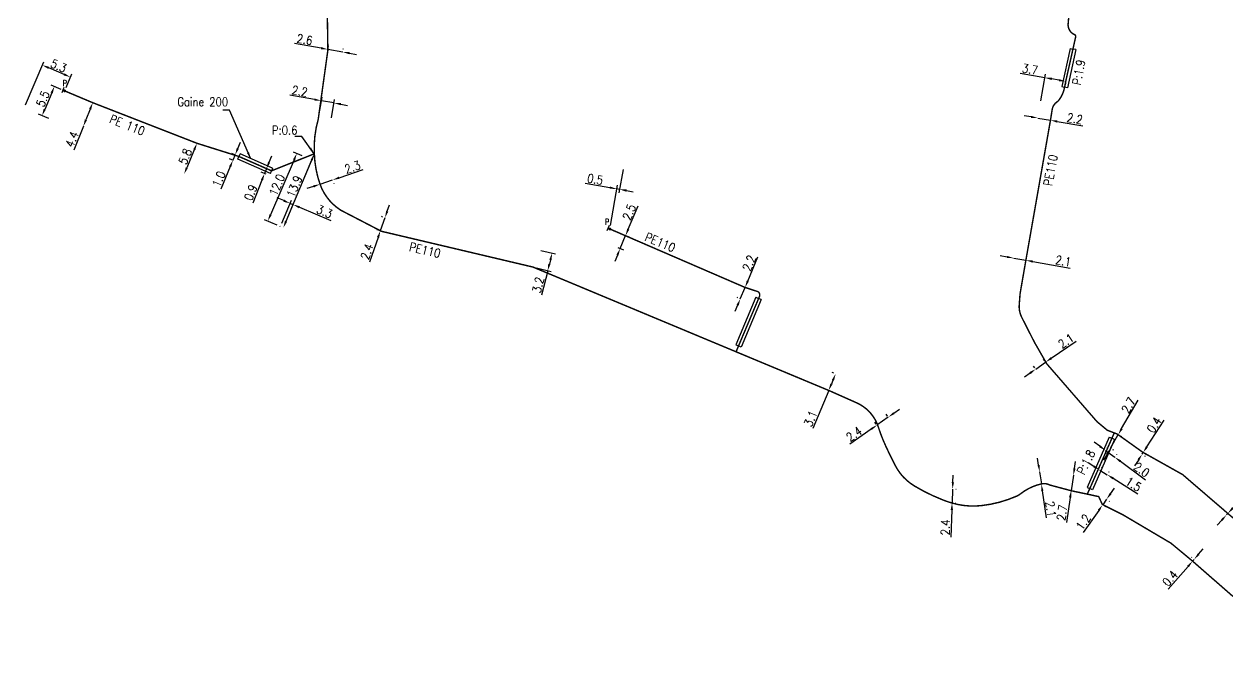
# Model space of a CAD drawing. Header units: millimetres. Extents: x 155997 to 157006, y 121209 to 122008.
# Drawn here: x 156163.9 to 156372.4, y 121567.7 to 121678.9 of the extents above; entities that cross this region are included whole.
import ezdxf
from ezdxf.enums import TextEntityAlignment as Align

# ---------------------------------------------------------------- set-up
doc = ezdxf.new("R2010")
doc.units = ezdxf.units.MM
doc.linetypes.add('L_25_PE', pattern=[2000, 1000, 1000])
doc.layers.get('0').update_dxf_attribs({"linetype": 'CONTINUOUS'})
for name, color, linetype in [('L_150', 1, 'CONTINUOUS'), ('L_300', 7, 'CONTINUOUS'), ('L_340', 7, 'CONTINUOUS'), ('L_400', 7, 'CONTINUOUS')]:
    doc.layers.add(name, color=color, linetype=linetype)
doc.styles.add('G_ROMANS', font='ROMANS.SHX', dxfattribs={"width": 0.75})
doc.styles.get("Standard").update_dxf_attribs({"font": 'romans.shx', "width": 0.85})
doc.dimstyles.get("Standard").update_dxf_attribs({"dimtxt": 1.5, "dimasz": 1.2, "dimexe": 0.625, "dimexo": 0.625, "dimgap": 0.25, "dimtad": 1, "dimdec": 1, "dimzin": 0, "dimdsep": 46, "dimtxsty": 'Standard', "dimcen": -0.5, "dimadec": 0, "dimazin": 0, "dimtfac": 1, "dimtdec": 1, "dimtmove": 0, "dimatfit": 3, "dimfxl": 0, "dimtolj": 1, "dimtzin": 0, "dimarcsym": 0})

# ---------------------------------------------------------------- blocks, each defined once
blk = doc.blocks.new('*D1121')
at = {"layer": 'L_340', "color": 0, "linetype": 'Continuous', "lineweight": -2, "transparency": 16777216}
for p, q in [((156164.18, 121664.93), (156167.35, 121672.37)), ((156170.87, 121670.19), (156168.21, 121671.33)), ((156171.21, 121667.92), (156172.22, 121670.3))]:
    blk.add_line(p, q, dxfattribs=at)
at = {"layer": 'L_340', "color": 0, "linetype": 'Continuous', "transparency": 16777216}
for points in [[(156168.28, 121671.51), (156168.13, 121671.14), (156167.1, 121671.8)], [(156170.95, 121670.38), (156170.8, 121670.01), (156171.98, 121669.73)]]:
    blk.add_solid(points, dxfattribs=at)
at = {"layer": 'L_340', "color": 0, "linetype": 'Continuous', "transparency": 16777216, "insert": (156169.93, 121671.68), "char_height": 1.5, "attachment_point": 5, "rotation": 336.9853}
blk.add_mtext('\\A1;5.3', dxfattribs=at)
blk = doc.blocks.new('L_340_07')
at = {"color": 0, "linetype": 'Continuous', "const_width": 0.25, "flags": 128}
blk.add_lwpolyline([(0, 0), (0.35, 0)], dxfattribs=at)
at = {"color": 0, "linetype": 'Continuous', "flags": 128}
blk.add_lwpolyline([(0.35, -0.5), (0.35, 0.5)], dxfattribs=at)
at = {"color": 0, "linetype": 'Continuous', "width": 0.75, "flags": 3}
for tag, p in [('DEF_LEG', (0.72, -3.47)), ('DEF_COUP', (0.72, -5.97)), ('DEF_TYPE', (0.72, -8.47))]:
    blk.add_attdef(tag, text='', height=1.2, dxfattribs=at).set_placement(p, align=Align.MIDDLE)
blk = doc.blocks.new('*D1218')
at = {"layer": 'L_340', "color": 0, "linetype": 'Continuous', "lineweight": -2, "transparency": 16777216}
for p, q in [((156170.39, 121667.59), (156168.62, 121668.34)), ((156168.73, 121666.99), (156167.52, 121664.14)), ((156168.24, 121662.53), (156166.47, 121663.28))]:
    blk.add_line(p, q, dxfattribs=at)
at = {"layer": 'L_340', "color": 0, "linetype": 'Continuous', "transparency": 16777216}
for points in [[(156168.54, 121667.07), (156168.91, 121666.91), (156169.2, 121668.1)], [(156167.33, 121664.22), (156167.7, 121664.06), (156167.05, 121663.03)]]:
    blk.add_solid(points, dxfattribs=at)
at = {"layer": 'L_340', "color": 0, "linetype": 'Continuous', "transparency": 16777216, "insert": (156167.2, 121665.96), "char_height": 1.5, "attachment_point": 5, "rotation": 66.9853}
blk.add_mtext('\\A1;5.5', dxfattribs=at)
blk = doc.blocks.new('*D1219')
at = {"layer": 'L_150', "color": 0, "linetype": 'Continuous', "lineweight": -2, "transparency": 16777216}
for p, q in [((156214, 121655.86), (156210.31, 121647.06)), ((156208.93, 121648.32), (156207.83, 121648.78)), ((156208.6, 121644.42), (156210.28, 121648.43)), ((156210.04, 121647.85), (156210.55, 121647.64)), ((156211.66, 121647.17), (156217.08, 121644.9))]:
    blk.add_line(p, q, dxfattribs=at)
at = {"layer": 'L_150', "color": 0, "linetype": 'Continuous', "transparency": 16777216}
for points in [[(156209.01, 121648.5), (156208.86, 121648.13), (156210.04, 121647.85)], [(156211.74, 121647.36), (156211.58, 121646.99), (156210.55, 121647.64)]]:
    blk.add_solid(points, dxfattribs=at)
at = {"layer": 'L_150', "color": 0, "linetype": 'Continuous', "transparency": 16777216, "insert": (156216.01, 121646.44), "char_height": 1.5, "attachment_point": 5, "rotation": 337.2486}
blk.add_mtext('\\A1;3.3', dxfattribs=at)
blk = doc.blocks.new('*D1220')
at = {"layer": 'L_150', "color": 0, "linetype": 'Continuous', "lineweight": -2, "transparency": 16777216}
blk.add_line((156193.44, 121657.15), (156192.14, 121654.01), dxfattribs=at)
at = {"layer": 'L_150', "color": 0, "linetype": 'Continuous', "transparency": 16777216}
for points in [[(156193.26, 121657.23), (156193.63, 121657.08), (156193.9, 121658.26)], [(156191.96, 121654.09), (156192.32, 121653.94), (156191.68, 121652.91)]]:
    blk.add_solid(points, dxfattribs=at)
at = {"layer": 'L_150', "color": 0, "linetype": 'Continuous', "transparency": 16777216, "insert": (156191.87, 121655.97), "char_height": 1.5, "attachment_point": 5, "rotation": 67.4425}
blk.add_mtext('\\A1;5.8', dxfattribs=at)
blk = doc.blocks.new('*D1221')
at = {"layer": 'L_400', "color": 0, "linetype": 'Continuous', "lineweight": -2, "transparency": 16777216}
for p, q in [((156200.98, 121657.35), (156201.44, 121658.46)), ((156200.22, 121655.29), (156199.55, 121655.57)), ((156200.61, 121656.21), (156199.94, 121656.49)), ((156200.52, 121656.25), (156200.13, 121655.32)), ((156199.67, 121654.22), (156198.02, 121650.3))]:
    blk.add_line(p, q, dxfattribs=at)
at = {"layer": 'L_400', "color": 0, "linetype": 'Continuous', "transparency": 16777216}
for points in [[(156200.79, 121657.43), (156201.16, 121657.28), (156200.52, 121656.25)], [(156199.48, 121654.29), (156199.85, 121654.14), (156200.13, 121655.32)]]:
    blk.add_solid(points, dxfattribs=at)
at = {"layer": 'L_400', "color": 0, "linetype": 'Continuous', "transparency": 16777216, "insert": (156197.68, 121652.06), "char_height": 1.5, "attachment_point": 5, "rotation": 67.2745}
blk.add_mtext('\\A1;1.0', dxfattribs=at)
blk = doc.blocks.new('*D1222')
at = {"layer": 'L_150', "color": 0, "linetype": 'Continuous', "lineweight": -2, "transparency": 16777216}
for p, q in [((156213.78, 121655.33), (156209.33, 121644.73)), ((156208.31, 121643.86), (156208.29, 121643.87))]:
    blk.add_line(p, q, dxfattribs=at)
at = {"layer": 'L_150', "color": 0, "linetype": 'Continuous', "transparency": 16777216}
for points in [[(156213.6, 121655.41), (156213.96, 121655.25), (156214.24, 121656.44)], [(156209.15, 121644.81), (156209.52, 121644.65), (156208.87, 121643.62)]]:
    blk.add_solid(points, dxfattribs=at)
at = {"layer": 'L_150', "color": 0, "linetype": 'Continuous', "transparency": 16777216, "insert": (156210.78, 121650.77), "char_height": 1.5, "attachment_point": 5, "rotation": 67.2486}
blk.add_mtext('\\A1;13.9', dxfattribs=at)
blk = doc.blocks.new('*D1224')
at = {"layer": 'L_150', "color": 0, "linetype": 'Continuous', "lineweight": -2, "transparency": 16777216}
for p, q in [((156210.73, 121655.39), (156206.65, 121645.88)), ((156212.15, 121656.09), (156210.62, 121656.74)), ((156207.78, 121644.09), (156205.6, 121645.02))]:
    blk.add_line(p, q, dxfattribs=at)
at = {"layer": 'L_150', "color": 0, "linetype": 'Continuous', "transparency": 16777216}
for points in [[(156210.54, 121655.47), (156210.91, 121655.32), (156211.2, 121656.5)], [(156206.47, 121645.96), (156206.83, 121645.8), (156206.18, 121644.78)]]:
    blk.add_solid(points, dxfattribs=at)
at = {"layer": 'L_150', "color": 0, "linetype": 'Continuous', "transparency": 16777216, "insert": (156207.77, 121651.03), "char_height": 1.5, "attachment_point": 5, "rotation": 66.8141}
blk.add_mtext('\\A1;12.0', dxfattribs=at)
blk = doc.blocks.new('*D1226')
at = {"layer": 'L_400', "color": 0, "linetype": 'Continuous', "lineweight": -2, "transparency": 16777216}
for p, q in [((156206.4, 121654.96), (156206.85, 121656.07)), ((156205.9, 121652.89), (156205.04, 121653.24)), ((156206.24, 121653.73), (156205.37, 121654.07)), ((156205.95, 121653.84), (156205.62, 121653.01)), ((156205.17, 121651.89), (156203.57, 121647.89))]:
    blk.add_line(p, q, dxfattribs=at)
at = {"layer": 'L_400', "color": 0, "linetype": 'Continuous', "transparency": 16777216}
for points in [[(156206.21, 121655.03), (156206.58, 121654.88), (156205.95, 121653.84)], [(156204.98, 121651.97), (156205.36, 121651.82), (156205.62, 121653.01)]]:
    blk.add_solid(points, dxfattribs=at)
at = {"layer": 'L_400', "color": 0, "linetype": 'Continuous', "transparency": 16777216, "insert": (156203.22, 121649.71), "char_height": 1.5, "attachment_point": 5, "rotation": 68.144}
blk.add_mtext('\\A1;0.9', dxfattribs=at)
blk = doc.blocks.new('*D1228')
at = {"layer": 'L_150', "color": 0, "linetype": 'Continuous', "lineweight": -2, "transparency": 16777216}
for p, q in [((156175.39, 121664.17), (156174.66, 121662.31)), ((156174.22, 121661.2), (156172.59, 121657.08))]:
    blk.add_line(p, q, dxfattribs=at)
at = {"layer": 'L_150', "color": 0, "linetype": 'Continuous', "transparency": 16777216}
for points in [[(156175.21, 121664.25), (156175.58, 121664.1), (156175.84, 121665.29)], [(156174.47, 121662.39), (156174.84, 121662.24), (156174.22, 121661.2)]]:
    blk.add_solid(points, dxfattribs=at)
at = {"layer": 'L_150', "color": 0, "linetype": 'Continuous', "transparency": 16777216, "insert": (156172.25, 121658.95), "char_height": 1.5, "attachment_point": 5, "rotation": 68.4026}
blk.add_mtext('\\A1;4.4', dxfattribs=at)
blk = doc.blocks.new('*D1328')
at = {"layer": 'L_150', "color": 0, "linetype": 'Continuous', "lineweight": -2, "ltscale": 0.5, "transparency": 16777216}
for p, q in [((156226.88, 121646.47), (156227.27, 121647.61)), ((156226.48, 121645.34), (156225.68, 121643.08)), ((156226.07, 121645.48), (156225.89, 121645.55)), ((156225.28, 121643.22), (156225.1, 121643.28)), ((156225.29, 121641.94), (156223.78, 121637.64))]:
    blk.add_line(p, q, dxfattribs=at)
at = {"layer": 'L_150', "color": 0, "linetype": 'Continuous', "ltscale": 0.5, "transparency": 16777216}
for points in [[(156226.69, 121646.54), (156227.06, 121646.41), (156226.48, 121645.34)], [(156225.1, 121642.01), (156225.48, 121641.88), (156225.68, 121643.08)]]:
    blk.add_solid(points, dxfattribs=at)
at = {"layer": 'L_150', "color": 0, "linetype": 'Continuous', "ltscale": 0.5, "transparency": 16777216, "insert": (156223.37, 121639.49), "char_height": 1.5, "attachment_point": 5, "rotation": 70.6864}
blk.add_mtext('\\A1;2.4', dxfattribs=at)
blk = doc.blocks.new('*D1329')
at = {"layer": 'L_150', "color": 0, "linetype": 'Continuous', "lineweight": -2, "ltscale": 0.5, "transparency": 16777216}
for p, q in [((156253.52, 121639.71), (156256.05, 121639.08)), ((156252.75, 121636.66), (156255.29, 121636.02)), ((156254.68, 121636.17), (156253.62, 121631.93)), ((156255.15, 121638.06), (156254.97, 121637.34))]:
    blk.add_line(p, q, dxfattribs=at)
at = {"layer": 'L_150', "color": 0, "linetype": 'Continuous', "ltscale": 0.5, "transparency": 16777216}
for points in [[(156254.96, 121638.11), (156255.35, 121638.02), (156255.45, 121639.23)], [(156254.78, 121637.39), (156255.16, 121637.29), (156254.68, 121636.17)]]:
    blk.add_solid(points, dxfattribs=at)
at = {"layer": 'L_150', "color": 0, "linetype": 'Continuous', "ltscale": 0.5, "transparency": 16777216, "insert": (156253.03, 121633.71), "char_height": 1.5, "attachment_point": 5, "rotation": 75.9245}
blk.add_mtext('\\A1;3.2', dxfattribs=at)
blk = doc.blocks.new('*D1330')
at = {"layer": 'L_150', "color": 0, "linetype": 'Continuous', "lineweight": -2, "ltscale": 0.5, "transparency": 16777216}
for p, q in [((156304.28, 121618.42), (156304, 121618.54)), ((156303.38, 121615.44), (156300.64, 121608.87)), ((156303.08, 121615.56), (156302.81, 121615.68)), ((156304.11, 121617.19), (156303.84, 121616.54))]:
    blk.add_line(p, q, dxfattribs=at)
at = {"layer": 'L_150', "color": 0, "linetype": 'Continuous', "ltscale": 0.5, "transparency": 16777216}
for points in [[(156303.93, 121617.27), (156304.3, 121617.11), (156304.58, 121618.3)], [(156303.66, 121616.62), (156304.03, 121616.47), (156303.38, 121615.44)]]:
    blk.add_solid(points, dxfattribs=at)
at = {"layer": 'L_150', "color": 0, "linetype": 'Continuous', "ltscale": 0.5, "transparency": 16777216, "insert": (156300.26, 121610.55), "char_height": 1.5, "attachment_point": 5, "rotation": 67.3488}
blk.add_mtext('\\A1;3.1', dxfattribs=at)
blk = doc.blocks.new('*D1331')
at = {"layer": 'L_150', "color": 0, "linetype": 'Continuous', "lineweight": -2, "ltscale": 0.5, "transparency": 16777216}
for p, q in [((156313.58, 121611), (156313.35, 121611.33)), ((156314.69, 121611.51), (156315.67, 121612.2)), ((156311.62, 121609.61), (156311.38, 121609.94)), ((156313.71, 121610.81), (156311.74, 121609.43)), ((156310.76, 121608.74), (156307.04, 121606.12))]:
    blk.add_line(p, q, dxfattribs=at)
at = {"layer": 'L_150', "color": 0, "linetype": 'Continuous', "ltscale": 0.5, "transparency": 16777216}
for points in [[(156314.57, 121611.67), (156314.8, 121611.34), (156313.71, 121610.81)], [(156310.65, 121608.9), (156310.88, 121608.58), (156311.74, 121609.43)]]:
    blk.add_solid(points, dxfattribs=at)
at = {"layer": 'L_150', "color": 0, "linetype": 'Continuous', "ltscale": 0.5, "transparency": 16777216, "insert": (156307.79, 121607.87), "char_height": 1.5, "attachment_point": 5, "rotation": 35.1734}
blk.add_mtext('\\A1;2.4', dxfattribs=at)
blk = doc.blocks.new('*D1332')
at = {"layer": 'L_150', "color": 0, "linetype": 'Continuous', "lineweight": -2, "ltscale": 0.5, "transparency": 16777216}
for p, q in [((156349.35, 121602.27), (156348.33, 121602.9)), ((156350.37, 121601.63), (156351.64, 121600.84)), ((156350.65, 121602.09), (156350.7, 121602.16)), ((156351.92, 121601.29), (156351.97, 121601.37)), ((156352.66, 121600.21), (156356.94, 121597.55))]:
    blk.add_line(p, q, dxfattribs=at)
at = {"layer": 'L_150', "color": 0, "linetype": 'Continuous', "ltscale": 0.5, "transparency": 16777216}
for points in [[(156349.45, 121602.44), (156349.24, 121602.1), (156350.37, 121601.63)], [(156352.77, 121600.38), (156352.55, 121600.04), (156351.64, 121600.84)]]:
    blk.add_solid(points, dxfattribs=at)
at = {"layer": 'L_150', "color": 0, "linetype": 'Continuous', "ltscale": 0.5, "transparency": 16777216, "insert": (156356.2, 121599.18), "char_height": 1.5, "attachment_point": 5, "rotation": 328.1095}
blk.add_mtext('\\A1;1.5', dxfattribs=at)
blk = doc.blocks.new('*D1333')
at = {"layer": 'L_150', "color": 0, "linetype": 'Continuous', "lineweight": -2, "ltscale": 0.5, "transparency": 16777216}
for p, q in [((156350.38, 121605.76), (156349.41, 121606.47)), ((156351.35, 121605.05), (156352.96, 121603.87)), ((156351.69, 121605.52), (156351.72, 121605.55)), ((156353.31, 121604.34), (156353.33, 121604.37)), ((156353.93, 121603.16), (156358.3, 121599.96))]:
    blk.add_line(p, q, dxfattribs=at)
at = {"layer": 'L_150', "color": 0, "linetype": 'Continuous', "ltscale": 0.5, "transparency": 16777216}
for points in [[(156350.5, 121605.92), (156350.26, 121605.6), (156351.35, 121605.05)], [(156354.05, 121603.32), (156353.81, 121603), (156352.96, 121603.87)]]:
    blk.add_solid(points, dxfattribs=at)
at = {"layer": 'L_150', "color": 0, "linetype": 'Continuous', "ltscale": 0.5, "transparency": 16777216, "insert": (156357.61, 121601.7), "char_height": 1.5, "attachment_point": 5, "rotation": 323.7752}
blk.add_mtext('\\A1;2.0', dxfattribs=at)
blk = doc.blocks.new('*D1334')
at = {"layer": 'L_150', "color": 0, "linetype": 'Continuous', "lineweight": -2, "ltscale": 0.5, "transparency": 16777216}
for p, q in [((156334.3, 121638.55), (156333.11, 121638.76)), ((156335.48, 121638.35), (156337.55, 121637.99)), ((156338.73, 121637.78), (156345.24, 121636.64))]:
    blk.add_line(p, q, dxfattribs=at)
at = {"layer": 'L_150', "color": 0, "linetype": 'Continuous', "ltscale": 0.5, "transparency": 16777216}
for points in [[(156334.33, 121638.75), (156334.26, 121638.36), (156335.48, 121638.35)], [(156338.76, 121637.98), (156338.69, 121637.58), (156337.55, 121637.99)]]:
    blk.add_solid(points, dxfattribs=at)
at = {"layer": 'L_150', "color": 0, "linetype": 'Continuous', "ltscale": 0.5, "transparency": 16777216, "insert": (156344.03, 121637.87), "char_height": 1.5, "attachment_point": 5, "rotation": 350.1026}
blk.add_mtext('\\A1;2.1', dxfattribs=at)
blk = doc.blocks.new('*D1335')
at = {"layer": 'L_150', "color": 0, "linetype": 'Continuous', "lineweight": -2, "ltscale": 0.5, "transparency": 16777216}
for p, q in [((156289.36, 121634.39), (156291.12, 121638.58)), ((156288.06, 121631.3), (156288.89, 121633.28)), ((156287.6, 121630.2), (156287.13, 121629.09)), ((156287.61, 121631.49), (156287.49, 121631.54))]:
    blk.add_line(p, q, dxfattribs=at)
at = {"layer": 'L_150', "color": 0, "linetype": 'Continuous', "ltscale": 0.5, "transparency": 16777216}
for points in [[(156289.17, 121634.47), (156289.54, 121634.31), (156288.89, 121633.28)], [(156287.41, 121630.27), (156287.78, 121630.12), (156288.06, 121631.3)]]:
    blk.add_solid(points, dxfattribs=at)
at = {"layer": 'L_150', "color": 0, "linetype": 'Continuous', "ltscale": 0.5, "transparency": 16777216, "insert": (156289.58, 121637.5), "char_height": 1.5, "attachment_point": 5, "rotation": 67.2279}
blk.add_mtext('\\A1;2.2', dxfattribs=at)
blk = doc.blocks.new('*D1338')
at = {"layer": 'L_150', "color": 0, "linetype": 'Continuous', "lineweight": -2, "ltscale": 0.5, "transparency": 16777216}
for p, q in [((156215.43, 121674.72), (156210.83, 121675.52)), ((156219.17, 121674.07), (156216.61, 121674.52)), ((156216.7, 121675.01), (156216.72, 121675.13)), ((156219.26, 121674.57), (156219.28, 121674.69)), ((156220.36, 121673.87), (156221.54, 121673.66))]:
    blk.add_line(p, q, dxfattribs=at)
at = {"layer": 'L_150', "color": 0, "linetype": 'Continuous', "ltscale": 0.5, "transparency": 16777216}
for points in [[(156215.47, 121674.92), (156215.4, 121674.53), (156216.61, 121674.52)], [(156220.39, 121674.06), (156220.32, 121673.67), (156219.17, 121674.07)]]:
    blk.add_solid(points, dxfattribs=at)
at = {"layer": 'L_150', "color": 0, "linetype": 'Continuous', "ltscale": 0.5, "transparency": 16777216, "insert": (156212.56, 121676.24), "char_height": 1.5, "attachment_point": 5, "rotation": 350.1326}
blk.add_mtext('\\A1;2.6', dxfattribs=at)
blk = doc.blocks.new('*D1339')
at = {"layer": 'L_150', "color": 0, "linetype": 'Continuous', "lineweight": -2, "ltscale": 0.5, "transparency": 16777216}
for p, q in [((156214.29, 121665.82), (156209.98, 121666.57)), ((156215.02, 121663.04), (156215.58, 121666.23)), ((156217.64, 121665.24), (156215.47, 121665.62)), ((156217.19, 121662.67), (156217.75, 121665.86)), ((156218.82, 121665.04), (156220, 121664.83))]:
    blk.add_line(p, q, dxfattribs=at)
at = {"layer": 'L_150', "color": 0, "linetype": 'Continuous', "ltscale": 0.5, "transparency": 16777216}
for points in [[(156214.32, 121666.02), (156214.26, 121665.63), (156215.47, 121665.62)], [(156218.86, 121665.23), (156218.79, 121664.84), (156217.64, 121665.24)]]:
    blk.add_solid(points, dxfattribs=at)
at = {"layer": 'L_150', "color": 0, "linetype": 'Continuous', "ltscale": 0.5, "transparency": 16777216, "insert": (156211.72, 121667.29), "char_height": 1.5, "attachment_point": 5, "rotation": 350.1326}
blk.add_mtext('\\A1;2.2', dxfattribs=at)
blk = doc.blocks.new('*D1340')
at = {"layer": 'L_150', "color": 0, "linetype": 'Continuous', "lineweight": -2, "ltscale": 0.5, "transparency": 16777216}
for p, q in [((156218.55, 121652.29), (156222.69, 121653.69)), ((156214.09, 121650.78), (156212.96, 121650.4)), ((156215.23, 121651.17), (156217.41, 121651.9)), ((156217.6, 121651.33), (156217.61, 121651.31)), ((156215.42, 121650.6), (156215.43, 121650.58))]:
    blk.add_line(p, q, dxfattribs=at)
at = {"layer": 'L_150', "color": 0, "linetype": 'Continuous', "ltscale": 0.5, "transparency": 16777216}
for points in [[(156214.03, 121650.97), (156214.16, 121650.59), (156215.23, 121651.17)], [(156218.48, 121652.48), (156218.61, 121652.1), (156217.41, 121651.9)]]:
    blk.add_solid(points, dxfattribs=at)
at = {"layer": 'L_150', "color": 0, "linetype": 'Continuous', "ltscale": 0.5, "transparency": 16777216, "insert": (156220.86, 121654.13), "char_height": 1.5, "attachment_point": 5, "rotation": 18.6728}
blk.add_mtext('\\A1;2.3', dxfattribs=at)
blk = doc.blocks.new('*D1341')
at = {"layer": 'L_150', "color": 0, "linetype": 'Continuous', "lineweight": -2, "ltscale": 0.5, "transparency": 16777216}
for p, q in [((156341.96, 121621.02), (156346.24, 121624)), ((156339.11, 121619.34), (156338.9, 121619.65)), ((156339.26, 121619.13), (156340.98, 121620.34)), ((156340.84, 121620.54), (156340.62, 121620.85)), ((156338.27, 121618.45), (156337.29, 121617.76))]:
    blk.add_line(p, q, dxfattribs=at)
at = {"layer": 'L_150', "color": 0, "linetype": 'Continuous', "ltscale": 0.5, "transparency": 16777216}
for points in [[(156341.85, 121621.18), (156342.08, 121620.86), (156340.98, 121620.34)], [(156338.16, 121618.61), (156338.39, 121618.28), (156339.26, 121619.13)]]:
    blk.add_solid(points, dxfattribs=at)
at = {"layer": 'L_150', "color": 0, "linetype": 'Continuous', "ltscale": 0.5, "transparency": 16777216, "insert": (156344.51, 121624.01), "char_height": 1.5, "attachment_point": 5, "rotation": 34.8575}
blk.add_mtext('\\A1;2.1', dxfattribs=at)
blk = doc.blocks.new('*D1342')
at = {"layer": 'L_150', "color": 0, "linetype": 'Continuous', "lineweight": -2, "ltscale": 0.5, "transparency": 16777216}
for p, q in [((156340.85, 121669.61), (156336.55, 121670.36)), ((156340.15, 121665.59), (156340.96, 121670.22)), ((156343.29, 121669.18), (156342.03, 121669.4)), ((156344.42, 121668.65), (156344.37, 121668.36))]:
    blk.add_line(p, q, dxfattribs=at)
at = {"layer": 'L_150', "color": 0, "linetype": 'Continuous', "ltscale": 0.5, "transparency": 16777216}
for points in [[(156342.07, 121669.6), (156342, 121669.21), (156340.85, 121669.61)], [(156343.33, 121669.38), (156343.26, 121668.99), (156344.47, 121668.98)]]:
    blk.add_solid(points, dxfattribs=at)
at = {"layer": 'L_150', "color": 0, "linetype": 'Continuous', "ltscale": 0.5, "transparency": 16777216, "insert": (156338.28, 121671.07), "char_height": 1.5, "attachment_point": 5, "rotation": 350.145}
blk.add_mtext('\\A1;3.7', dxfattribs=at)
blk = doc.blocks.new('*D1343')
at = {"layer": 'L_150', "color": 0, "linetype": 'Continuous', "lineweight": -2, "ltscale": 0.5, "transparency": 16777216}
for p, q in [((156338.46, 121662.83), (156337.28, 121663.03)), ((156339.64, 121662.62), (156341.81, 121662.24)), ((156342.99, 121662.04), (156347.42, 121661.27))]:
    blk.add_line(p, q, dxfattribs=at)
at = {"layer": 'L_150', "color": 0, "linetype": 'Continuous', "ltscale": 0.5, "transparency": 16777216}
for points in [[(156338.49, 121663.02), (156338.43, 121662.63), (156339.64, 121662.62)], [(156343.03, 121662.24), (156342.96, 121661.84), (156341.81, 121662.24)]]:
    blk.add_solid(points, dxfattribs=at)
at = {"layer": 'L_150', "color": 0, "linetype": 'Continuous', "ltscale": 0.5, "transparency": 16777216, "insert": (156346.03, 121662.53), "char_height": 1.5, "attachment_point": 5, "rotation": 350.145}
blk.add_mtext('\\A1;2.2', dxfattribs=at)
blk = doc.blocks.new('*D1348')
at = {"layer": 'L_150', "color": 0, "linetype": 'Continuous', "lineweight": -2, "ltscale": 0.5, "transparency": 16777216}
for p, q in [((156358.53, 121605.69), (156361.5, 121610.29)), ((156357.04, 121603.38), (156356.39, 121602.37)), ((156357.69, 121604.39), (156357.88, 121604.68)), ((156358.12, 121604.1), (156358.21, 121604.05)), ((156358.31, 121604.4), (156358.4, 121604.34))]:
    blk.add_line(p, q, dxfattribs=at)
at = {"layer": 'L_150', "color": 0, "linetype": 'Continuous', "ltscale": 0.5, "transparency": 16777216}
for points in [[(156358.36, 121605.8), (156358.7, 121605.58), (156357.88, 121604.68)], [(156356.87, 121603.49), (156357.21, 121603.27), (156357.69, 121604.39)]]:
    blk.add_solid(points, dxfattribs=at)
at = {"layer": 'L_150', "color": 0, "linetype": 'Continuous', "ltscale": 0.5, "transparency": 16777216, "insert": (156359.78, 121609.47), "char_height": 1.5, "attachment_point": 5, "rotation": 57.1779}
blk.add_mtext('\\A1;0.4', dxfattribs=at)
blk = doc.blocks.new('*D1349')
at = {"layer": 'L_150', "color": 0, "linetype": 'Continuous', "lineweight": -2, "ltscale": 0.5, "transparency": 16777216}
for p, q in [((156354.15, 121608.82), (156357, 121613.76)), ((156352.21, 121605.44), (156353.56, 121607.78)), ((156353.92, 121607.57), (156354.1, 121607.47)), ((156352.57, 121605.23), (156352.75, 121605.13)), ((156351.61, 121604.4), (156351.01, 121603.36))]:
    blk.add_line(p, q, dxfattribs=at)
at = {"layer": 'L_150', "color": 0, "linetype": 'Continuous', "ltscale": 0.5, "transparency": 16777216}
for points in [[(156353.98, 121608.92), (156354.33, 121608.72), (156353.56, 121607.78)], [(156351.43, 121604.5), (156351.78, 121604.3), (156352.21, 121605.44)]]:
    blk.add_solid(points, dxfattribs=at)
at = {"layer": 'L_150', "color": 0, "linetype": 'Continuous', "ltscale": 0.5, "transparency": 16777216, "insert": (156355.34, 121612.88), "char_height": 1.5, "attachment_point": 5, "rotation": 60.0243}
blk.add_mtext('\\A1;2.7', dxfattribs=at)
blk = doc.blocks.new('*D1350')
at = {"layer": 'L_150', "color": 0, "linetype": 'Continuous', "lineweight": -2, "ltscale": 0.5, "transparency": 16777216}
for p, q in [((156339.75, 121602.51), (156339.58, 121603.69)), ((156339.93, 121601.32), (156340.23, 121599.24)), ((156340.54, 121601.41), (156340.54, 121601.41)), ((156340.85, 121599.33), (156340.85, 121599.33)), ((156340.4, 121598.05), (156341.08, 121593.36))]:
    blk.add_line(p, q, dxfattribs=at)
at = {"layer": 'L_150', "color": 0, "linetype": 'Continuous', "ltscale": 0.5, "transparency": 16777216}
for points in [[(156339.95, 121602.54), (156339.56, 121602.48), (156339.93, 121601.32)], [(156340.6, 121598.08), (156340.2, 121598.02), (156340.23, 121599.24)]]:
    blk.add_solid(points, dxfattribs=at)
at = {"layer": 'L_150', "color": 0, "linetype": 'Continuous', "ltscale": 0.5, "transparency": 16777216, "insert": (156341.87, 121594.89), "char_height": 1.5, "attachment_point": 5, "rotation": 278.2668}
blk.add_mtext('\\A1;2.1', dxfattribs=at)
blk = doc.blocks.new('*D1356')
at = {"layer": 'L_150', "color": 0, "linetype": 'Continuous', "lineweight": -2, "ltscale": 0.5, "transparency": 16777216}
for p, q in [((156373.36, 121595.01), (156377.19, 121599.2)), ((156371.5, 121592.98), (156370.69, 121592.09)), ((156372.31, 121593.86), (156372.55, 121594.12))]:
    blk.add_line(p, q, dxfattribs=at)
at = {"layer": 'L_150', "color": 0, "linetype": 'Continuous', "ltscale": 0.5, "transparency": 16777216}
for points in [[(156373.21, 121595.14), (156373.51, 121594.87), (156372.55, 121594.12)], [(156371.36, 121593.11), (156371.65, 121592.84), (156372.31, 121593.86)]]:
    blk.add_solid(points, dxfattribs=at)
at = {"layer": 'L_150', "color": 0, "linetype": 'Continuous', "ltscale": 0.5, "transparency": 16777216, "insert": (156375.37, 121598.68), "char_height": 1.5, "attachment_point": 5, "rotation": 47.5732}
blk.add_mtext('\\A1;0.4', dxfattribs=at)
blk = doc.blocks.new('*D1358')
at = {"layer": 'L_150', "color": 0, "linetype": 'Continuous', "lineweight": -2, "ltscale": 0.5, "transparency": 16777216}
for p, q in [((156351.52, 121596.58), (156350.86, 121595.64)), ((156352.22, 121597.55), (156352.91, 121598.53)), ((156350.17, 121594.66), (156347.46, 121590.85)), ((156351.3, 121595.32), (156351.37, 121595.28)), ((156351.97, 121596.26), (156352.03, 121596.21))]:
    blk.add_line(p, q, dxfattribs=at)
at = {"layer": 'L_150', "color": 0, "linetype": 'Continuous', "ltscale": 0.5, "transparency": 16777216}
for points in [[(156352.06, 121597.67), (156352.38, 121597.44), (156351.52, 121596.58)], [(156350, 121594.77), (156350.33, 121594.54), (156350.86, 121595.64)]]:
    blk.add_solid(points, dxfattribs=at)
at = {"layer": 'L_150', "color": 0, "linetype": 'Continuous', "ltscale": 0.5, "transparency": 16777216, "insert": (156347.51, 121592.64), "char_height": 1.5, "attachment_point": 5, "rotation": 54.6537}
blk.add_mtext('\\A1;1.2', dxfattribs=at)
blk = doc.blocks.new('*D1359')
at = {"layer": 'L_150', "color": 0, "linetype": 'Continuous', "lineweight": -2, "ltscale": 0.5, "transparency": 16777216}
for p, q in [((156345.97, 121601.92), (156346.15, 121603.11)), ((156345.8, 121600.73), (156345.4, 121598.06)), ((156345.22, 121596.88), (156344.57, 121592.55))]:
    blk.add_line(p, q, dxfattribs=at)
at = {"layer": 'L_150', "color": 0, "linetype": 'Continuous', "ltscale": 0.5, "transparency": 16777216}
for points in [[(156345.78, 121601.95), (156346.17, 121601.89), (156345.8, 121600.73)], [(156345.02, 121596.91), (156345.42, 121596.85), (156345.4, 121598.06)]]:
    blk.add_solid(points, dxfattribs=at)
at = {"layer": 'L_150', "color": 0, "linetype": 'Continuous', "ltscale": 0.5, "transparency": 16777216, "insert": (156343.82, 121594.27), "char_height": 1.5, "attachment_point": 5, "rotation": 81.484}
blk.add_mtext('\\A1;2.7', dxfattribs=at)
blk = doc.blocks.new('*D1360')
at = {"layer": 'L_150', "color": 0, "linetype": 'Continuous', "lineweight": -2, "ltscale": 0.5, "transparency": 16777216}
for p, q in [((156324.9, 121599.54), (156324.95, 121600.74)), ((156324.85, 121598.34), (156324.76, 121595.94)), ((156325.41, 121598.32), (156325.48, 121598.32)), ((156324.72, 121594.74), (156324.54, 121590.03)), ((156325.32, 121595.92), (156325.39, 121595.92))]:
    blk.add_line(p, q, dxfattribs=at)
at = {"layer": 'L_150', "color": 0, "linetype": 'Continuous', "ltscale": 0.5, "transparency": 16777216}
for points in [[(156324.7, 121599.55), (156325.1, 121599.53), (156324.85, 121598.34)], [(156324.52, 121594.75), (156324.92, 121594.73), (156324.76, 121595.94)]]:
    blk.add_solid(points, dxfattribs=at)
at = {"layer": 'L_150', "color": 0, "linetype": 'Continuous', "ltscale": 0.5, "transparency": 16777216, "insert": (156323.6, 121591.69), "char_height": 1.5, "attachment_point": 5, "rotation": 87.8121}
blk.add_mtext('\\A1;2.4', dxfattribs=at)
blk = doc.blocks.new('*D1367')
at = {"layer": 'L_150', "color": 0, "linetype": 'Continuous', "lineweight": -2, "ltscale": 0.5, "transparency": 16777216}
for p, q in [((156366.05, 121586.2), (156365.97, 121586.27)), ((156366.31, 121586.5), (156366.23, 121586.57)), ((156366.71, 121586.16), (156366.44, 121585.86)), ((156367.49, 121587.07), (156368.27, 121587.98)), ((156365.66, 121584.95), (156362.23, 121580.98))]:
    blk.add_line(p, q, dxfattribs=at)
at = {"layer": 'L_150', "color": 0, "linetype": 'Continuous', "ltscale": 0.5, "transparency": 16777216}
for points in [[(156367.34, 121587.2), (156367.64, 121586.94), (156366.71, 121586.16)], [(156365.51, 121585.08), (156365.81, 121584.82), (156366.44, 121585.86)]]:
    blk.add_solid(points, dxfattribs=at)
at = {"layer": 'L_150', "color": 0, "linetype": 'Continuous', "ltscale": 0.5, "transparency": 16777216, "insert": (156362.53, 121582.86), "char_height": 1.5, "attachment_point": 5, "rotation": 49.1602}
blk.add_mtext('\\A1;0.4', dxfattribs=at)
blk = doc.blocks.new('L_300_12')
at = {"color": 0, "linetype": 'Continuous', "const_width": 0.248, "flags": 128}
blk.add_lwpolyline([(-0.13, 0, 1), (0.13, 0, 1)], format="xyb", close=True, dxfattribs=at)
at = {"linetype": 'Continuous', "style": 'G_ROMANS', "width": 0.75}
blk.add_attdef('P', text='', height=1, dxfattribs=at).set_placement((0, 1.33), align=Align.MIDDLE_CENTER)
at = {"color": 0, "linetype": 'Continuous', "width": 0.75, "flags": 3}
for tag, p in [('DEF_LEG', (0, -5)), ('DEF_COUP', (0, -7.5)), ('DEF_TYPE', (0, -10))]:
    blk.add_attdef(tag, text='', height=1.2, dxfattribs=at).set_placement(p, align=Align.MIDDLE)
blk = doc.blocks.new('*D1408')
at = {"layer": 'L_340', "color": 0, "linetype": 'Continuous', "lineweight": -2, "transparency": 16777216}
for p, q in [((156267.74, 121653.73), (156267.04, 121649.66)), ((156265.47, 121650.56), (156261.17, 121651.3)), ((156265.57, 121644.03), (156266.76, 121650.98)), ((156267.15, 121650.27), (156266.66, 121650.36)), ((156268.33, 121650.07), (156269.51, 121649.87))]:
    blk.add_line(p, q, dxfattribs=at)
at = {"layer": 'L_340', "color": 0, "linetype": 'Continuous', "transparency": 16777216}
for points in [[(156265.51, 121650.76), (156265.44, 121650.37), (156266.66, 121650.36)], [(156268.37, 121650.27), (156268.3, 121649.87), (156267.15, 121650.27)]]:
    blk.add_solid(points, dxfattribs=at)
at = {"layer": 'L_340', "color": 0, "linetype": 'Continuous', "transparency": 16777216, "insert": (156262.9, 121652.02), "char_height": 1.5, "attachment_point": 5, "rotation": 350.2303}
blk.add_mtext('\\A1;0.5', dxfattribs=at)
blk = doc.blocks.new('*D1409')
at = {"layer": 'L_340', "color": 0, "linetype": 'Continuous', "lineweight": -2, "transparency": 16777216}
for p, q in [((156268.65, 121643.38), (156270.34, 121647.41)), ((156266.04, 121643.17), (156268.76, 121642.03)), ((156267.24, 121640.01), (156268.18, 121642.27)), ((156266.77, 121638.9), (156266.31, 121637.8)), ((156266.84, 121640.18), (156267.81, 121639.77))]:
    blk.add_line(p, q, dxfattribs=at)
at = {"layer": 'L_340', "color": 0, "linetype": 'Continuous', "transparency": 16777216}
for points in [[(156268.46, 121643.45), (156268.83, 121643.3), (156268.18, 121642.27)], [(156266.59, 121638.98), (156266.96, 121638.83), (156267.24, 121640.01)]]:
    blk.add_solid(points, dxfattribs=at)
at = {"layer": 'L_340', "color": 0, "linetype": 'Continuous', "transparency": 16777216, "insert": (156268.8, 121646.33), "char_height": 1.5, "attachment_point": 5, "rotation": 67.2767}
blk.add_mtext('\\A1;2.5', dxfattribs=at)

msp = doc.modelspace()

# ---------------------------------------------------------------- linework, layer by layer
at = {"layer": 'L_150', "linetype": 'L_25_PE', "ltscale": 0.5, "const_width": 0.25, "flags": 128}
for points in [[(156262.55, 121779.93), (156262.38, 121778.83, 0.304212), (156262.59, 121778.33, -0.356027), (156262.81, 121777.23, 0.05631), (156262.6, 121775.95), (156255.55, 121766.07), (156229.63, 121728.88), (156226.38, 121723.23), (156224.13, 121718.03), (156218.29, 121692.06), (156216.47, 121682.12), (156216.59, 121674.4), (156214.92, 121662.43), (156214.92, 121662.43, 0.082787), (156214.24, 121656.44, 0.073834), (156215.22, 121651.19, 0.167577), (156218.83, 121646.66), (156225.87, 121643.01), (156252.14, 121636.81), (156303.66, 121615.32), (156308.24, 121613.28, -0.214243), (156311.98, 121609.1, 0.031249), (156313.23, 121605.88, 0.011623), (156314.94, 121602.39, 0.13848), (156318.21, 121598.9, 0.041949), (156323.13, 121596.48, 0.021698), (156324.7, 121595.94, 0.099101), (156329.83, 121595.48, 0.076625), (156335.95, 121597.12, 0.063085), (156336.66, 121597.55, -0.111762), (156340.23, 121599.24, -0.178161), (156341.72, 121599.04), (156345.4, 121598.06), (156348.19, 121597.47), (156350.18, 121597.04), (156350.79, 121595.69), (156354.42, 121593.86), (156362.71, 121588.96), (156366.52, 121585.79), (156373.16, 121579.99), (156379.55, 121575.04), (156383.96, 121572.82), (156398.53, 121566.32), (156440.43, 121548.77), (156446.57, 121546.17), (156449.37, 121547.14), (156455.78, 121544.87), (156457.82, 121544.52), (156460.13, 121544.4), (156460.13, 121544.4), (156460.53, 121542.51), (156462.3, 121542.58), (156463.55, 121542.58), (156464.1, 121544.91), (156464.1, 121544.91), (156467.49, 121546.12), (156469.52, 121547.38), (156471.01, 121548.72), (156473.27, 121551.37), (156474.71, 121553.82), (156477.87, 121561.11), (156483.65, 121574.72), (156484.82, 121576.92), (156485.7, 121577.74), (156486.59, 121578.29)], [(156500.17, 121558.4), (156499.94, 121558.93), (156494.82, 121569.29), (156492.41, 121573.93), (156491.69, 121575.66), (156490.54, 121577.43), (156489.3, 121578.22), (156487.98, 121578.57), (156486.59, 121578.29), (156486.27, 121579.13), (156484.57, 121583.58), (156483.35, 121586.38, 0.631645), (156481.15, 121586.24), (156476.86, 121575.4), (156470.01, 121558.91), (156469.4, 121557.61), (156467.37, 121554.17), (156465.25, 121552.15), (156462.92, 121550.94), (156459.28, 121550.74), (156456.65, 121551.14), (156453.81, 121552.27), (156452.2, 121553.16), (156450.58, 121555.79), (156414.24, 121571.03), (156392.11, 121580.3), (156384.87, 121583.63), (156372.55, 121594.12), (156372.55, 121594.12), (156372.55, 121594.12), (156364.71, 121600.86), (156357.79, 121604.74), (156353.38, 121607.88), (156352.86, 121608.08), (156351.66, 121608.54), (156349.87, 121610.03), (156341.19, 121620.03), (156339.04, 121623.77), (156336.83, 121628.11, -0.137324), (156336.4, 121630.25, 0.000707), (156336.54, 121632.17), (156337.55, 121637.99), (156341.81, 121662.24), (156342.11, 121664.11, -0.230086), (156343.11, 121665.53, 0.129786), (156344.26, 121667.98), (156344.26, 121667.98), (156344.52, 121669.26), (156345.71, 121674.59), (156346.17, 121676.67, 0.35368), (156345.96, 121677.1, -0.33791), (156344.89, 121679.09), (156345.06, 121681.25), (156352.16, 121722.77), (156359.64, 121756.82), (156360.94, 121762.8)], [(156287.33, 121622.13), (156287.76, 121623.16), (156291.24, 121631.38), (156291.37, 121631.68, 0.312404), (156291.19, 121632.53), (156288.89, 121633.28), (156265.46, 121643.41), (156265.46, 121643.41)]]:
    msp.add_lwpolyline(points, format="xyb", dxfattribs=at)
for points in [[(156170.97, 121667.34), (156175.84, 121665.29), (156193.9, 121658.26), (156201.18, 121655.97), (156206.82, 121653.49), (156212.73, 121655.84), (156214.24, 121656.44)], [(156352.86, 121608.08), (156352.46, 121607.15), (156348.63, 121598.44), (156348.19, 121597.47)]]:
    msp.add_lwpolyline(points, dxfattribs=at)
at = {"layer": 'L_400', "color": 7, "linetype": 'CONTINUOUS', "ltscale": 0.5}
for p, q in [((156345.22, 121674.7), (156343.78, 121668.09)), ((156346.2, 121674.48), (156344.75, 121667.88)), ((156345.22, 121674.7), (156345.71, 121674.59)), ((156346.2, 121674.48), (156345.71, 121674.59)), ((156343.78, 121668.09), (156344.26, 121667.98)), ((156344.75, 121667.88), (156344.26, 121667.98)), ((156200.98, 121655.51), (156201.18, 121655.97)), ((156206.62, 121653.04), (156200.98, 121655.51)), ((156201.38, 121656.43), (156201.18, 121655.97)), ((156207.02, 121653.95), (156201.38, 121656.43)), ((156206.62, 121653.04), (156206.82, 121653.49)), ((156207.02, 121653.95), (156206.82, 121653.49)), ((156290.78, 121631.58), (156287.3, 121623.35)), ((156291.7, 121631.19), (156288.22, 121622.96)), ((156290.78, 121631.58), (156291.24, 121631.38)), ((156291.7, 121631.19), (156291.24, 121631.38)), ((156287.3, 121623.35), (156287.76, 121623.16)), ((156288.22, 121622.96), (156287.76, 121623.16)), ((156352, 121607.35), (156348.17, 121598.64)), ((156352.91, 121606.95), (156349.09, 121598.24)), ((156352, 121607.35), (156352.46, 121607.15)), ((156352.91, 121606.95), (156352.46, 121607.15)), ((156348.17, 121598.64), (156348.63, 121598.44)), ((156349.09, 121598.24), (156348.63, 121598.44))]:
    msp.add_line(p, q, dxfattribs=at)

# ---------------------------------------------------------------- block references
at = {"layer": 'L_300', "ltscale": 0.5}
ref = msp.add_blockref('L_300_12', (156170.97, 121667.34), dxfattribs=dict(at, rotation=358.511826161103))
ref.add_attrib('P', 'P', dxfattribs={"layer": '0', "linetype": 'Continuous', "height": 1, "style": 'G_ROMANS', "width": 0.75}).set_placement((156171, 121668.67), align=Align.MIDDLE_CENTER)
ref = msp.add_blockref('L_300_12', (156265.46, 121643.41), dxfattribs=dict(at, rotation=21.50379572944108))
ref.add_attrib('P', 'P', dxfattribs={"layer": '0', "linetype": 'Continuous', "height": 1, "style": 'G_ROMANS', "width": 0.75}).set_placement((156264.97, 121644.65), align=Align.MIDDLE_CENTER)
at = {"layer": 'L_340', "rotation": 158.4026113072358}
msp.add_blockref('L_340_07', (156170.97, 121667.34), dxfattribs=at)
at = {"layer": 'L_340', "ltscale": 0.5, "rotation": 157.2766816673095}
msp.add_blockref('L_340_07', (156265.46, 121643.41), dxfattribs=at)

# ---------------------------------------------------------------- texts
at = {"layer": 'L_150', "linetype": 'Continuous', "width": 0.85}
for s, rotation, p in [('P:1.9', 79.3728, (156347.04, 121668.23)), ('PE110', 79.2661, (156342.06, 121650.76)), ('PE110', 337.2816, (156271.36, 121641.46)), ('PE110', 346.5786, (156230.58, 121639.64)), ('P:1.8', 63.4184, (156347.65, 121600.69))]:
    msp.add_text(s, height=1.5, rotation=rotation, dxfattribs=at).set_placement(p)
msp.add_text('PE 110', height=1.5, rotation=338.4026, dxfattribs=at).set_placement((156181.82, 121661.43), align=Align.MIDDLE)
at = {"layer": 'L_150', "linetype": 'Continuous', "insert": (156211.32, 121659.77), "char_height": 1.5, "attachment_point": 9}
msp.add_mtext('\\A1;P:0.6', dxfattribs=at)
at = {"layer": 'L_400', "linetype": 'Continuous', "insert": (156199.31, 121664.69), "char_height": 1.5, "attachment_point": 9}
msp.add_mtext('\\A1;Gaine 200', dxfattribs=at)

# ---------------------------------------------------------------- dimensions: what is measured, and where the dimension line sits
at = {"layer": 'L_150', "linetype": 'Continuous', "ltscale": 0.5}
for base, p1, p2, angle, picture, middle in [((156219.17, 121674.07), (156216.59, 121674.4), (156219.15, 121673.95), 350.1326, '*D1338', (156212.39, 121675.25)), ((156340.85, 121669.61), (156344.52, 121669.26), (156340.05, 121664.97), 350.145, '*D1342', (156338.11, 121670.08)), ((156217.64, 121665.24), (156214.92, 121662.43), (156217.08, 121662.05), 350.1326, '*D1339', (156211.55, 121666.3)), ((156339.64, 121662.62), (156341.81, 121662.24), (156339.64, 121662.62), 350.145, '*D1343', (156345.86, 121661.54)), ((156217.41, 121651.9), (156215.22, 121651.19), (156217.4, 121651.92), 18.6728, '*D1340', (156221.18, 121653.18)), ((156226.48, 121645.34), (156225.87, 121643.01), (156226.66, 121645.28), 70.6864, '*D1328', (156224.31, 121639.16)), ((156255.445, 121639.228), (156252.1434, 121636.8083), (156252.9095, 121639.8637), 75.9245, '*D1329', (156254.0015, 121633.4705)), ((156288.06, 121631.3), (156288.89, 121633.28), (156288.19, 121631.25), 67.2279, '*D1335', (156290.5, 121637.12)), ((156335.48, 121638.35), (156337.55, 121637.99), (156335.48, 121638.35), 350.1026, '*D1334', (156343.86, 121636.89)), ((156339.26, 121619.13), (156341.19, 121620.03), (156339.47, 121618.83), 34.8575, '*D1341', (156345.08, 121623.19)), ((156304.58, 121618.3), (156303.66, 121615.32), (156304.85, 121618.18), 67.3488, '*D1330', (156301.18, 121610.16)), ((156352.21, 121605.44), (156353.38, 121607.88), (156352.03, 121605.55), 60.0243, '*D1349', (156356.21, 121612.38)), ((156313.71, 121610.81), (156311.98, 121609.1), (156313.94, 121610.49), 35.1734, '*D1331', (156308.37, 121607.05)), ((156357.689456, 121604.385547), (156357.789422, 121604.737558), (156357.599711, 121604.443433), 57.177851, '*D1348', (156360.621964, 121608.932048)), ((156352.96, 121603.87), (156351.32, 121605.02), (156352.94, 121603.84), 323.7752, '*D1333', (156357.02, 121600.9)), ((156339.93, 121601.32), (156340.23, 121599.24), (156339.93, 121601.32), 278.2668, '*D1350', (156340.88, 121594.75)), ((156345.8, 121600.73), (156345.4, 121598.06), (156345.8, 121600.73), 81.484, '*D1359', (156344.81, 121594.12)), ((156351.64, 121600.84), (156350.32, 121601.55), (156351.59, 121600.76), 328.1095, '*D1332', (156355.67, 121598.34)), ((156324.85, 121598.34), (156324.7, 121595.94), (156324.79, 121598.34), 87.8121, '*D1360', (156324.6, 121591.65)), ((156372.31, 121593.86), (156372.55, 121594.12), (156372.31, 121593.86), 47.5732, '*D1356', (156376.1, 121598.01)), ((156351.5249107, 121596.5755091), (156350.7908176, 121595.6862839), (156351.4561127, 121596.6243044), 54.6536612, '*D1358', (156348.3262205, 121592.0655753)), ((156366.71, 121586.16), (156366.52, 121585.79), (156366.78, 121586.09), 49.1602, '*D1367', (156363.28, 121582.2))]:
    dim = msp.add_linear_dim(base=base, p1=p1, p2=p2, angle=angle, dimstyle='Standard', dxfattribs=at)
    dim.commit()
    dim.dimension.update_dxf_attribs({"geometry": picture, "text_midpoint": middle, "dimtype": 160})
at = {"layer": 'L_150', "linetype": 'Continuous'}
for base, p1, p2, angle, picture, middle in [((156174.22, 121661.2), (156175.84, 121665.29), (156174.22, 121661.2), 68.4026, '*D1228', (156173.18, 121658.58)), ((156191.68, 121652.91), (156193.9, 121658.26), (156191.68, 121652.91), 67.4425, '*D1220', (156192.79, 121655.58)), ((156208.87, 121643.62), (156214.24, 121656.44), (156208.88, 121643.62), 67.2486, '*D1222', (156211.71, 121650.39))]:
    dim = msp.add_linear_dim(base=base, p1=p1, p2=p2, angle=angle, dimstyle='Standard', override={"dimexe": 0.625, "dimexo": 0.625}, dxfattribs=at)
    dim.commit()
    dim.dimension.update_dxf_attribs({"geometry": picture, "text_midpoint": middle, "dimtype": 160})
for base, p1, angle, text, picture, middle in [((156206.18, 121644.78), (156212.73, 121655.84), 66.8141, '12.0', '*D1224', (156208.69, 121650.64)), ((156210.04, 121647.85), (156214.24, 121656.44), 337.2486, '3.3', '*D1219', (156215.62, 121645.51))]:
    dim = msp.add_linear_dim(base=base, p1=p1, p2=(156208.36, 121643.84), angle=angle, text=text, dimstyle='Standard', override={"dimexe": 0.625, "dimexo": 0.625}, dxfattribs=at)
    dim.commit()
    dim.dimension.update_dxf_attribs({"geometry": picture, "text_midpoint": middle, "dimtype": 160})
at = {"layer": 'L_340', "linetype": 'Continuous'}
for base, p1, p2, angle, override, picture, middle in [((156167.1, 121671.8), (156170.97, 121667.34), (156163.94, 121664.35), 336.9853, {"dimexe": 0.625, "dimexo": 0.625}, '*D1121', (156169.54, 121670.76)), ((156167.05, 121663.03), (156170.97, 121667.34), (156168.82, 121662.28), 66.9853, {"dimexe": 0.625, "dimexo": 0.625}, '*D1218', (156168.12, 121665.56)), ((156267.15, 121650.27), (156265.46, 121643.41), (156267.85, 121654.35), 170.2303, {"dimatfit": 0}, '*D1408', (156262.73, 121651.04)), ((156267.23654, 121640.00999), (156265.45931, 121643.41044), (156266.26478, 121640.41695), 67.27668, {"dimatfit": 0}, '*D1409', (156269.72254, 121645.94618))]:
    dim = msp.add_linear_dim(base=base, p1=p1, p2=p2, angle=angle, dimstyle='Standard', override=override, dxfattribs=at)
    dim.commit()
    dim.dimension.update_dxf_attribs({"geometry": picture, "text_midpoint": middle, "dimtype": 160})
at = {"layer": 'L_400', "linetype": 'Continuous'}
for base, p1, p2, angle, picture, middle in [((156200.13, 121655.32), (156201.18, 121655.97), (156200.8, 121655.04), 67.2745, '*D1221', (156198.6, 121651.68)), ((156205.62, 121653.01), (156206.82, 121653.49), (156206.48, 121652.66), 68.144, '*D1226', (156204.14, 121649.34))]:
    dim = msp.add_linear_dim(base=base, p1=p1, p2=p2, angle=angle, dimstyle='Standard', override={"dimexe": 0.625, "dimexo": 0.625}, dxfattribs=at)
    dim.commit()
    dim.dimension.update_dxf_attribs({"geometry": picture, "text_midpoint": middle, "dimtype": 160})

# ---------------------------------------------------------------- leaders
at = {"layer": 'L_150', "linetype": 'Continuous'}
msp.add_leader([(156214.24, 121656.44), (156212.05, 121659.45), (156210.85, 121659.45)], dimstyle='Standard', override={"dimexe": 0.625, "dimexo": 0.625}, dxfattribs=at)
at = {"layer": 'L_400', "linetype": 'Continuous'}
msp.add_leader([(156203.22, 121655.54), (156199.56, 121663.99), (156198.36, 121663.99)], dimstyle='Standard', override={"dimexe": 0.625, "dimexo": 0.625}, dxfattribs=at)

doc.saveas('drawing.dxf')
